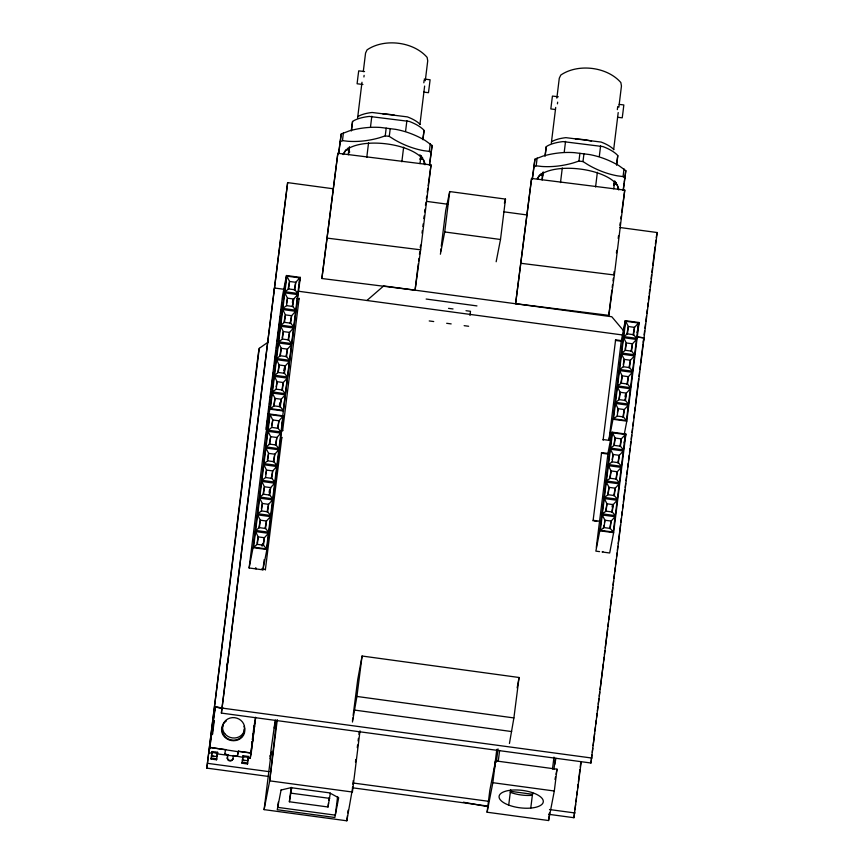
<?xml version="1.0" encoding="UTF-8"?>
<svg xmlns="http://www.w3.org/2000/svg" width="864" height="864" viewBox="0 0 864 864"><rect width="100%" height="100%" fill="white"/><g stroke="black" fill="none" stroke-linecap="round" stroke-linejoin="round"><path stroke-width="1.3" d="M352.782 786.942L346.82 820.8L264.103 809.622L271.328 751.442L269.989 758.711M352.966 784.404L353.236 780.592M216.756 707.227L222.232 707.962M210.838 738.677L209.876 748.526L210.47 747.598L225.59 749.639M424.138 80.233L423.824 82.825M217.458 753.181L216.994 756.572L211.507 755.827L212.134 751.55L217.609 752.285L217.458 753.181L212.026 752.447M248.389 757.361L247.914 760.752L242.438 760.007L243.065 755.73L248.54 756.464L248.389 757.361L242.946 756.626M617.728 106.564L617.35 109.62M321.872 278.51L337.846 153.274L431.039 164.938L420.649 249.815L415.066 290.174L321.872 278.51L337.846 153.274M338.839 152.464A101.974 0.562 -82.9 0 0 339.736 145.703L341.204 134.006L349.218 130.918A101.974 80.644 -47 0 1 380.689 127.472L395.669 129.362A101.974 80.147 61.7 0 1 425.153 140.454L432.097 145.476L430.672 156.794A114.361 0.626 -82.9 0 1 429.538 165.305M340.254 141.826L342.468 140.627L343.418 132.818M348.268 154.548L349.088 147.917M348.484 154.678L349.466 146.707M351.41 130.777L352.555 121.478L353.884 120.625A40.219 16.643 7 0 1 369.328 116.424L409.234 121.414A40.219 16.643 7 0 1 423.014 129.276L424.073 130.421L422.928 139.72M357.599 118.087L361.984 82.253M363.28 71.636L365.558 53.06L367.07 49.864C384.329 38.081 413.392 41.558 427.129 57.38L427.723 60.836L425.293 80.741M363.917 76.972L364.122 75.352M366.779 157.399L368.561 142.798M370.516 126.857L371.812 116.23M342.468 140.627L347.954 141.275A101.974 80.676 -47.1 0 0 379.436 137.786L385.236 135.886L386.186 128.131M431.168 153.058L429.343 151.405L423.9 150.703A101.974 80.114 61.7 0 1 394.405 139.644L389.275 136.393L390.215 128.639M401.846 161.795L403.639 147.182M405.583 131.242L406.89 120.614M419.926 124.535L424.634 86.054M420.271 159.516L420.606 156.859M420.001 163.631L420.984 155.66M429.343 151.405L430.283 143.716M415.066 290.174L418.316 263.65M418.64 260.993L418.964 258.347M419.45 254.362L419.774 251.716M420.26 247.73L420.584 245.084M422.042 233.15L422.366 230.494M422.863 226.519L423.187 223.862M423.835 218.56L424.159 215.903M424.645 211.928L424.969 209.272M515.603 303.685L531.576 178.448L624.769 190.112L614.38 274.99L608.796 315.349L515.603 303.685L531.576 178.448M532.3 179.561A101.974 0.562 -82.9 0 0 533.466 170.888L534.935 159.181L542.948 156.092A101.974 80.644 -47 0 1 574.42 152.658L589.388 154.537A101.974 80.147 61.7 0 1 618.883 165.629L625.828 170.651L624.402 181.98A114.361 0.626 -82.9 0 1 623.257 190.48M533.974 167L536.188 165.802L537.149 157.993M541.998 179.734L542.808 173.092M542.214 179.852L543.186 171.893M545.141 155.952L546.275 146.653L547.614 145.8A40.219 16.643 7 0 1 563.058 141.599L602.964 146.588A40.219 16.643 7 0 1 616.734 154.451L617.792 155.606L616.658 164.894M551.318 143.262L555.714 107.428M556.848 98.14L559.278 78.235L560.801 75.049C578.059 63.256 607.122 66.733 620.849 82.555L621.454 86.011L618.851 107.244M560.498 182.585L562.291 167.972M564.246 152.032L565.542 141.404M536.188 165.802L541.685 166.46A101.974 80.676 -47.1 0 0 573.156 162.972L578.956 161.071L579.906 153.317M624.899 178.232L623.074 176.58L617.63 175.878A101.974 80.114 61.7 0 1 588.136 164.83L582.995 161.568L583.945 153.824M595.577 186.97L597.359 172.357M599.314 156.416L600.61 145.8M613.656 149.71L618.203 112.558M614.002 184.691L614.326 182.034M613.732 188.806L614.704 180.835M623.074 176.58L624.013 168.901M608.796 315.349L611.874 290.153M612.198 287.496L612.533 284.85M613.019 280.865L613.343 278.219M613.829 274.234L614.153 271.588M616.421 253.022L616.745 250.366M618.214 238.432L618.538 235.775M268.218 776.412L206.809 768.118L258.368 353.074L259.286 348.322L267.937 342.241M206.809 768.118L259.286 348.322M211.712 753.127L209.045 752.76L213.376 720.814L214.25 720.598L212.587 733.979L211.712 734.195M212.587 733.979L211.777 733.871L211.248 736.56L215.114 706.979L223.085 708.059M212.144 734.087L213.808 720.706M211.086 759.056L211.237 758.052L216.713 758.786L216.572 759.791L211.086 759.056L212.134 751.55M619.834 227.491L657.191 232.535L590.944 763.009L221.389 713.092L287.636 182.617L332.996 188.741M287.636 182.617L221.389 713.092M216.572 759.791L217.609 752.285M255.668 717.422L251.251 752.944L238.28 751.216L237.46 755.654L233.345 755.968L227.75 755.212L224.845 753.44M210.092 747.382L238.226 751.712M249.113 567.972L265.712 434.344L269.665 414.018L283.489 415.886L266.89 549.515L262.937 569.84L249.113 567.972L253.055 547.646L269.665 414.018M266.479 428.166L267.473 420.163M267.808 417.496L268.304 413.489M268.628 410.821L269.125 406.814M269.46 404.147L269.957 400.14M270.292 397.472L270.788 393.476M271.285 389.47L271.782 385.463M272.117 382.795L272.614 378.799M272.938 376.121L273.434 372.125M273.769 369.457L274.266 365.45M274.601 362.783L276.091 350.773M276.426 348.106L276.923 344.099M277.247 341.431L277.744 337.424M278.078 334.757L278.575 330.761M278.91 328.093L280.4 316.084M280.735 313.405L281.232 309.409M281.556 306.742L282.053 302.735M282.56 298.728L282.884 296.06M286.47 275.519L282.517 295.844L265.918 429.473L269.87 409.158L286.47 275.519L300.305 277.387L282.712 416.102M270.41 408.65L272.344 393.077L285.239 394.816L283.306 410.389L270.41 408.65L274.115 405.864L280.292 406.706L283.306 410.389M272.484 391.943L274.417 376.38L287.312 378.119L285.379 393.692L272.484 391.943L276.188 389.167L282.366 389.999L285.379 393.692M274.558 375.246L276.491 359.672L289.386 361.411L287.453 376.985L274.558 375.246L278.262 372.46L284.44 373.291L287.453 376.985M276.642 358.538L278.575 342.965L291.46 344.714L289.526 360.277L276.642 358.538L280.336 355.752L286.524 356.594L289.526 360.277M278.716 341.831L280.649 326.268L293.533 328.007L291.6 343.58L278.716 341.831L282.409 339.055L288.598 339.887L291.6 343.58M280.789 325.134L282.722 309.56L295.618 311.299L293.674 326.873L280.789 325.134L284.483 322.348L290.671 323.179L293.674 326.873M282.863 308.426L284.796 292.853L297.691 294.602L295.758 310.165L282.863 308.426L286.556 305.64L292.745 306.482L295.758 310.165M284.936 291.73L286.87 276.156L299.765 277.895L297.832 293.468L284.936 291.73L288.641 288.943L294.818 289.775L297.832 293.468M227.308 758.462L227.815 754.704L227.308 758.462C227.567 761.746 232.567 761.908 233.01 758.657C231.984 761.519 227.686 760.903 227.416 757.901M253.595 547.139L255.528 531.576L268.423 533.315L266.49 548.888L253.595 547.139L257.299 544.363L263.477 545.195L266.49 548.888M255.668 530.442L257.612 514.868L270.497 516.607L268.564 532.181L255.668 530.442L259.373 527.656L265.561 528.487L268.564 532.181M257.753 513.734L259.686 498.161L272.57 499.9L270.637 515.473L257.753 513.734L261.446 510.948L267.635 511.79L270.637 515.473M259.826 497.027L261.76 481.464L274.644 483.203L272.711 498.776L259.826 497.027L263.52 494.251L269.708 495.083L272.711 498.776M261.9 480.33L263.833 464.756L276.728 466.495L274.795 482.069L261.9 480.33L265.594 477.544L271.782 478.375L274.795 482.069M263.974 463.622L265.907 448.049L278.802 449.798L276.869 465.361L263.974 463.622L267.667 460.836L273.856 461.678L276.869 465.361M266.047 446.926L267.98 431.352L280.876 433.091L278.942 448.664L266.047 446.926L269.752 444.139L275.929 444.971L278.942 448.664M268.121 430.218L270.054 414.644L282.949 416.383L281.016 431.957L268.121 430.218L271.825 427.432L278.003 428.263L281.016 431.957M274.115 405.864L275.044 398.401L272.344 393.077M276.188 389.167L277.117 381.694L274.417 376.38M278.262 372.46L279.191 364.986L276.491 359.672M280.336 355.752L281.264 348.289L278.575 342.965M282.409 339.055L283.338 331.582L280.649 326.268M284.483 322.348L285.412 314.874L282.722 309.56M286.556 305.64L287.485 298.177L284.796 292.853M288.641 288.943L289.559 281.47L286.87 276.156M257.299 544.363L258.228 536.89L255.528 531.576M259.373 527.656L260.302 520.182L257.612 514.868M261.446 510.948L262.375 503.485L259.686 498.161M263.52 494.251L264.449 486.778L261.76 481.464M265.594 477.544L266.522 470.07L263.833 464.756M267.667 460.836L268.596 453.373L265.907 448.049M269.752 444.139L270.68 436.666L267.98 431.352M271.825 427.432L272.754 419.958L270.054 414.644M255.431 567.972L256.025 568.901L256.122 568.069M232.913 759.186L233.42 755.471M280.292 406.706L281.221 399.233L285.239 394.816M282.366 389.999L283.295 382.525L287.312 378.119M284.44 373.291L285.368 365.828L289.386 361.411M286.524 356.594L287.453 349.121L291.46 344.714M288.598 339.887L289.526 332.413L293.533 328.007M290.671 323.179L291.6 315.716L295.618 311.299M292.745 306.482L293.674 299.009L297.691 294.602M294.818 289.775L295.747 282.301L299.765 277.895M237.46 755.654L238.28 751.216M263.477 545.195L264.406 537.721L268.423 533.315M265.561 528.487L266.479 521.024L270.497 516.607M267.635 511.79L268.564 504.317L272.57 499.9M269.708 495.083L270.637 487.609L274.644 483.203M271.782 478.375L272.711 470.912L276.728 466.495M273.856 461.678L274.784 454.205L278.802 449.798M275.929 444.971L276.858 437.497L280.876 433.091M278.003 428.263L278.932 420.8L282.949 416.383M262.937 569.84L264.211 559.559M242.017 763.236L242.158 762.232L247.644 762.966L247.493 763.97L242.017 763.236L243.065 755.73M247.493 763.97L248.54 756.464M252.904 739.595L252.364 739.357L254.038 725.911L254.599 725.987M247.612 757.966L250.214 758.322L250.7 754.412M251.024 751.81L251.51 747.889M251.834 745.286L252.31 741.377A30.974 0.767 -82.3 0 0 251.035 754.088L250.927 753.062L238.259 751.356M252.796 737.467L253.282 733.558M253.606 730.955L254.092 727.034M254.416 724.432L254.902 720.522M275.216 720.187L270.896 750.881M276.523 720.554L269.698 780.851L264.103 809.622M277.301 719.658L269.698 780.851L352.415 792.029L360.018 730.836M278.359 802.04L277.7 807.365L335.308 815.152L337.619 796.522M330.34 793.12L328.018 806.987L289.375 801.77L291.179 787.298M289.375 801.77L291.708 787.903M328.018 806.987L328.504 803.034M328.828 800.41L329.162 797.774M346.82 820.8L347.479 815.53M347.803 812.894L348.127 810.259M355.471 762.134L355.795 759.488M357.275 747.598L357.599 744.952M358.096 740.988L358.42 738.342M358.916 734.378L359.24 731.732M440.618 251.543L440.953 248.875M441.277 246.218L445.738 210.33L449.723 191.56L505.505 199.098L500.494 239.49L496.163 261.749M440.381 254.221L444.712 231.952L449.723 191.56M469.973 315.446L470.491 311.31L465.998 310.705M557.431 103.842L557.647 102.157M487.102 812.225L489.812 790.409L495.558 760.882L557.021 769.187L554.31 791.003L548.575 820.53L487.102 812.225L492.847 782.698L495.558 760.882M494.154 770.688L496.8 749.39M496.368 762.167L498.02 748.861M498.29 761.076L499.608 750.427M508.723 805.097A22.248 8.78 7.1 0 1 511.628 790.128A22.248 8.78 7.1 0 1 543.24 802.084A22.248 8.78 7.1 0 1 508.723 805.097L510.635 789.653M530.766 808.078L532.678 792.634M552.485 769.1L553.975 757.123M553.954 769.295L555.271 758.646M548.575 820.53L549.526 812.83M593.06 520.906L601.592 452.596L609.088 453.611M621.853 340.686L615.6 339.844L603.094 440.154L603.212 439.56L610.708 440.564M611.528 439.938L609.034 439.603L621.292 340.967L625.244 320.652L639.068 322.52L626.81 421.146L624.348 433.847M596.322 547.333L608.105 452.498L612.058 432.173L625.882 434.041L613.634 532.667L609.682 552.992L602.77 552.064L602.878 551.502L602.078 551.966M609.034 439.603L612.986 419.278L625.244 320.652M613.526 418.792L615.427 403.466L628.322 405.205L626.411 420.53L613.526 418.792L617.22 416.07L623.398 416.902L626.411 420.53M615.568 402.343L617.468 387.018L630.364 388.768L628.463 404.093L615.568 402.343L619.261 399.632L625.439 400.464L628.463 404.093M617.609 385.906L619.51 370.58L632.405 372.33L630.504 387.655L617.609 385.906L621.302 383.184L627.48 384.026L630.504 387.655M619.65 369.468L621.551 354.143L634.446 355.892L632.545 371.207L619.65 369.468L623.344 366.746L629.521 367.589L632.545 371.207M621.691 353.03L623.592 337.705L636.487 339.444L634.586 354.769L621.691 353.03L625.385 350.309L631.573 351.151L634.586 354.769M623.732 336.593L625.644 321.268L638.528 323.006L636.628 338.332L623.732 336.593L627.426 333.871L633.614 334.703L636.628 338.332M599.584 551.632L595.858 551.124L599.8 530.798L612.058 432.173M600.34 530.312L602.251 514.987L615.136 516.726L613.235 532.051L600.34 530.312L604.033 527.591L610.222 528.422L613.235 532.051M602.381 513.875L604.292 498.55L617.177 500.288L615.276 515.614L602.381 513.875L606.074 511.153L612.263 511.985L615.276 515.614M604.422 497.426L606.334 482.101L619.218 483.851L617.317 499.176L604.422 497.426L608.116 494.716L614.304 495.547L617.317 499.176M606.463 480.989L608.375 465.664L621.259 467.413L619.358 482.738L606.463 480.989L610.157 478.267L616.345 479.11L619.358 482.738M608.515 464.551L610.416 449.226L623.3 450.976L621.4 466.29L608.515 464.551L612.198 461.83L618.386 462.672L621.4 466.29M610.556 448.114L612.457 432.788L625.352 434.527L623.441 449.852L610.556 448.114L614.239 445.392L620.428 446.234L623.441 449.852M617.22 416.07L618.127 408.715L615.427 403.466M619.261 399.632L620.168 392.278L617.468 387.018M621.302 383.184L622.21 375.84L619.51 370.58M623.344 366.746L624.251 359.402L621.551 354.143M625.385 350.309L626.292 342.965L623.592 337.705M627.426 333.871L628.344 326.516L625.644 321.268M604.033 527.591L604.951 520.236L602.251 514.987M606.074 511.153L606.992 503.798L604.292 498.55M608.116 494.716L609.034 487.361L606.334 482.101M610.157 478.267L611.075 470.923L608.375 465.664M612.198 461.83L613.116 454.486L610.416 449.226M614.239 445.392L615.157 438.048L612.457 432.788M623.398 416.902L624.316 409.547L628.322 405.205M625.439 400.464L626.357 393.109L630.364 388.768M627.48 384.026L628.398 376.672L632.405 372.33M629.521 367.589L630.439 360.234L634.446 355.892M631.573 351.151L632.48 343.796L636.487 339.444M633.614 334.703L634.522 327.359L638.528 323.006M548.575 814.288L573.934 817.711L574.603 812.365M574.927 809.73L575.597 804.352M575.921 801.749L576.428 797.677M576.752 795.096L577.26 790.992M577.573 788.443L578.081 784.318M578.405 781.79L579.906 769.619M580.219 767.156L580.878 761.832M573.934 817.711L581.17 762.199M610.222 528.422L611.129 521.068L615.136 516.726M612.263 511.985L613.17 504.63L617.177 500.288M614.304 495.547L615.211 488.192L619.218 483.851M616.345 479.11L617.252 471.755L621.259 467.413M618.386 462.672L619.294 455.317L623.3 450.976M620.428 446.234L621.346 438.88L625.352 434.527M590.944 763.009L591.937 754.974M592.272 752.306L592.769 748.289M593.104 745.61L594.605 733.568M594.929 730.901L595.436 726.883M595.76 724.205L596.268 720.187M596.592 717.52L597.1 713.502M597.424 710.824L597.92 706.817M598.255 704.138L598.925 698.782M599.26 696.114L599.756 692.096M600.091 689.418L603.245 663.995M603.58 661.327L604.076 657.31M604.411 654.631L604.908 650.624M605.243 647.946L607.565 629.208M607.9 626.54L608.396 622.523M608.731 619.844L609.228 615.838M609.563 613.159L610.06 609.142M610.394 606.463L611.885 594.421M612.22 591.754L612.716 587.736M613.051 585.058L613.548 581.051M613.883 578.372L614.38 574.355M614.714 571.676L615.211 567.67M615.546 564.991L616.205 559.634M616.54 556.967L617.036 552.949M617.371 550.271L617.868 546.264M618.203 543.586L620.525 524.848M620.86 522.18L621.356 518.162M621.691 515.484L622.188 511.477M622.523 508.799L623.02 504.781M623.354 502.103L624.856 490.061M625.18 487.393L625.687 483.376M626.011 480.697L626.508 476.69M626.843 474.012L627.34 469.994M627.674 467.316L628.171 463.309M628.506 460.631L629.176 455.274M629.5 452.606L630.007 448.589M630.331 445.91L630.839 441.904M631.163 439.225L631.67 435.208M631.994 432.529L632.502 428.522M632.826 425.844L633.323 421.826M633.83 417.82L634.327 413.802M634.662 411.124L635.159 407.117M635.494 404.438L638.647 379.015M638.982 376.337L639.479 372.33M639.814 369.652L640.31 365.634M640.645 362.956L642.967 344.228M643.302 341.561L643.799 337.554M644.123 334.886L644.62 330.89M644.954 328.223L645.451 324.227M645.786 321.559L646.445 316.224M646.78 313.556L647.276 309.55M647.611 306.882L648.108 302.886M648.432 300.218L648.929 296.222M649.264 293.555L649.76 289.548M650.095 286.88L650.754 281.545M651.089 278.878L651.586 274.882M651.91 272.214L652.406 268.218M652.741 265.55L655.063 246.877M655.398 244.21L655.895 240.214M352.458 720.684L352.804 718.016M353.149 715.36L357.75 679.428L362.081 656.024L519.07 677.495L513.896 717.93L509.436 743.494M352.447 722.023L356.908 696.449L362.081 656.024M338.515 153.76L341.204 134.006M532.235 178.934L534.935 159.181M429.408 165.218L429.732 162.724M623.128 190.393L623.624 186.646A114.361 0.562 -82.8 0 1 624.089 183.179M351.281 130.691L352.555 121.478M422.971 138.326L424.073 130.421M425.455 205.297L425.812 202.694M426.352 198.785L426.719 196.182M427.259 192.272L427.799 188.374M428.155 185.771L431.039 164.938M545 155.866L546.275 146.653M616.518 164.819L617.792 155.606M619.898 225.266L620.266 222.664M620.806 218.754L621.162 216.151M621.702 212.242L624.769 190.112M212.501 725.296L215.482 707.195L591.905 758.052M432.097 145.476L431.881 146.956A114.361 0.562 -82.8 0 0 429.905 161.471M625.828 170.651L625.612 172.13A114.361 0.562 -82.8 0 0 624.24 182.099M269.957 756.248L270.097 755.33M233.388 755.6L243.713 757.447M517.147 687.906L519.07 677.495M273.575 292.972L274.536 288.014L285.098 289.44M288.09 289.062L289.559 281.47L295.747 282.301L294.268 289.894M286.502 303.232L287.485 298.177L293.674 299.009L292.194 306.601M283.943 322.466L285.412 314.874L291.6 315.716L290.12 323.298M282.107 337.9L283.338 331.582L289.526 332.413L288.047 340.006M279.785 355.871L281.264 348.289L287.453 349.121L285.973 356.702M265.496 435.694L265.615 435.1M277.711 372.578L279.191 364.986L285.368 365.828L283.9 373.41M292.367 302.422L292.853 299.894M276.134 386.748L277.117 381.694L283.295 382.525L281.826 390.118M214.067 712.357L215.114 706.979M273.564 405.983L275.044 398.401L281.221 399.233L279.752 406.814M299.311 282.474L300.305 277.387M271.771 425.023L272.754 419.958L278.932 420.8L277.463 428.382M269.201 444.258L270.68 436.666L276.858 437.497L275.389 445.09M283.813 370.505L284.31 367.967M267.376 459.691L268.596 453.373L274.784 454.205L273.305 461.797M265.788 473.872L266.522 470.07L272.711 470.912L271.231 478.494M279.418 405.173L279.914 402.646M262.98 494.359L264.449 486.778L270.637 487.609L269.158 495.202M261.392 508.54L262.375 503.485L268.564 504.317L267.084 511.898M258.822 527.774L260.302 520.182L266.479 521.024L265.01 528.606M256.997 543.208L258.228 536.89L264.406 537.721L262.937 545.314M282.01 423.5L283.489 415.886M269.082 492.286L269.568 489.758M282.722 430.358L282.604 430.952L299.138 298.264L299.02 298.858L296.514 298.512M281.75 437.897L281.858 437.303L265.334 569.992L265.453 569.398L261.706 568.89M262.116 546.199L262.602 543.661M224.791 753.948L225.612 749.498M250.214 758.322L251.251 752.944M274.244 728.006L275.746 720.263M615.6 339.844L615.481 340.438L621.734 341.28M601.592 452.596L601.474 453.2L608.98 454.205M626.864 334.109L628.344 326.516L634.522 327.359L633.053 334.94M625.072 349.283L626.292 342.965L632.48 343.796L631.012 351.378M623.268 364.457L624.251 359.402L630.439 360.234L628.96 367.826M620.741 383.422L622.21 375.84L628.398 376.672L626.918 384.264M618.937 398.596L620.168 392.278L626.357 393.109L624.877 400.702M617.393 412.506L618.127 408.715L624.316 409.547L622.836 417.139M613.926 444.366L615.157 438.048L621.346 438.88L619.866 446.461M612.133 459.54L613.116 454.486L619.294 455.317L617.825 462.91M637.092 332.683L637.589 330.134M638.086 327.596L639.068 322.52M625.028 396.673L625.514 394.146M656.219 237.546L657.191 232.535M609.595 478.505L611.075 470.923L617.252 471.755L615.784 479.347M554.699 764.672L555.93 758.311M607.802 493.679L609.034 487.361L615.211 488.192L613.742 495.785M605.513 511.38L606.992 503.798L613.17 504.63L611.701 512.222M603.472 527.828L603.958 525.29M604.454 522.763L604.951 520.236L611.129 521.068L609.66 528.66M555.023 779.458L555.52 776.887M556.027 774.317L557.021 769.187M643.129 342.889L644.112 337.878L636.574 336.863M624.154 442.93L624.65 440.392M625.147 437.854L625.882 434.041M612.09 506.93L612.576 504.392M504.382 203.17L505.505 199.098M298.285 291.222L366.908 300.488L383.692 285.93L611.788 316.742L623.57 330.728M357.89 116.597L358.528 116.186A35.5 14.688 7 0 1 372.157 112.482L407.387 116.888A35.5 14.688 7 0 1 419.548 123.822L420.055 124.384M551.61 141.782L552.258 141.372A35.5 14.688 7 0 1 565.888 137.657L601.117 142.063A35.5 14.688 7 0 1 613.278 148.997L613.786 149.558M488.365 806.782L463.363 802.192M389.275 136.393L385.236 135.886M582.995 161.568L578.956 161.071M364.565 71.572L358.722 70.848L357.944 76.669L357.102 83.765L362.934 84.499M424.267 79.045L430.11 79.78L428.479 92.696L423.814 92.113M558.284 96.757L552.431 96.077L550.822 108.94L555.498 109.523M619.164 104.371L623.83 104.954L622.987 112.05L622.231 117.817L617.533 117.288M327.456 238.151L420.649 249.815M521.186 263.326L614.38 274.99M426.384 201.355L447.736 204.239M503.766 211.81L526.446 214.877M444.712 231.952L500.494 239.49M426.146 299.041L476.96 305.91M448.535 308.351L453.028 308.956M366.908 300.488L622.436 334.962M637.826 337.09L644.101 337.932M429.224 320.944L433.717 321.548M446.677 323.298L451.17 323.903M464.141 325.663L468.634 326.268M612.986 419.278L626.81 421.146M269.87 409.158L283.705 411.026M593.179 520.301L599.432 521.154M594.313 521.068L596.819 521.413M599.8 530.798L613.634 532.667M253.055 547.646L266.89 549.515M213.44 720.49L214.25 720.598M252.364 739.357L252.936 739.433L252.342 742.468L254.567 726.214L254.038 725.911M492.847 782.698L554.31 791.003M215.32 752.522L217.512 752.814M217.048 753.84L227.696 755.276M211.453 756.097L213.646 756.389M242.384 760.277L244.577 760.568M207.727 763.366L269.136 771.66M353.246 783.022L488.084 801.241M549.493 809.536L574.862 812.959M352.328 787.774L488.495 806.166M291.049 793.163L329.692 798.379M356.908 696.449L513.896 717.93M354.65 710.089L511.639 731.56M382.838 113.897A31.331 12.96 7 0 1 394.427 115.171M343.116 154.591A41.332 17.096 6.9 0 1 386.24 143.845A41.332 17.096 6.9 0 1 424.98 164.776M344.228 153.684A40.219 16.643 7 0 1 346.183 149.591M419.839 154.818A40.219 16.643 7 0 1 422.215 157.496M423.274 159.3A40.219 16.643 7 0 1 424.051 163.739M422.701 157.95A40.219 16.643 7 0 1 420.973 159.376M349.747 151.978A40.219 16.643 7 0 1 347.371 149.299M422.15 157.658A41.267 17.075 7 0 1 419.99 158.987M349.067 150.055A41.267 17.075 7 0 1 347.339 148.241M575.424 139.05A31.331 12.96 7 0 1 591.516 141.07M537.257 178.697A41.332 17.096 6.9 0 1 581.31 169.204A41.332 17.096 6.9 0 1 618.71 189.95M537.959 178.87A40.219 16.643 7 0 1 539.914 174.766M615.254 181.775A40.219 16.643 7 0 1 616.529 183.578M617.004 184.475A40.219 16.643 7 0 1 617.771 188.914M616.432 183.125A40.219 16.643 7 0 1 613.699 185.22M542.592 176.278A40.219 16.643 7 0 1 541.102 174.474M615.881 182.833A41.267 17.075 7 0 1 613.721 184.162M542.797 175.241A41.267 17.075 7 0 1 541.069 173.416M227.232 668.315A11.34 10.422 11 0 1 228.496 660.442M252.666 738.871A30.974 0.767 -82.3 0 1 253.195 734.713M253.735 730.469A30.974 0.767 -82.3 0 1 255.528 717.336M244.015 726.311A11.675 10.735 11 0 1 238.399 739.735A11.675 10.735 11 0 1 223.268 735.318A11.675 10.735 11 0 1 226.238 721.116M244.156 729.108A11.081 10.184 11 0 1 231.574 740.016A11.081 10.184 11 0 1 223.042 725.609M281.07 790.02L277.247 809.719L334.843 817.495L338.677 797.807L329.627 792.882L290.995 787.666L281.07 790.02M510.505 791.316L510.311 792.331A22.248 8.78 7.1 0 0 532.354 795.301L532.548 794.286L510.505 791.316M224.737 733.644A11.081 10.184 11 0 0 243.745 732.164A11.081 10.184 11 0 0 232.33 717.638A11.081 10.184 11 0 0 224.737 733.644"/></g></svg>
